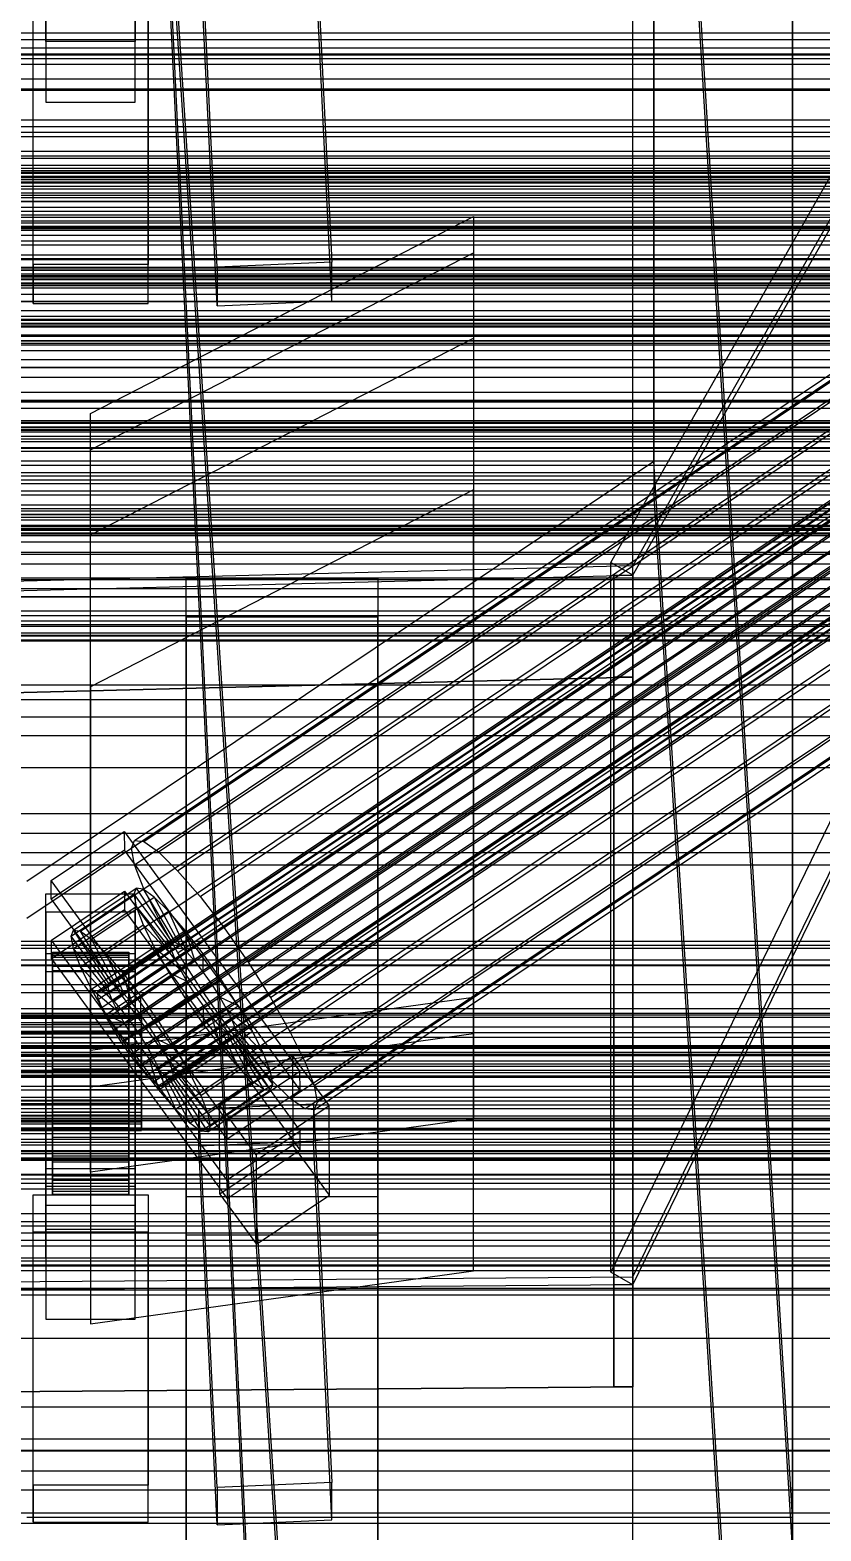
# Model space of a CAD drawing. Header units: millimetres. Extents: x -1970 to 59977, y -50268 to 6837.
# Drawn here: x 130.5 to 254.5, y -35209.4 to -34974.1 of the extents above; entities that cross this region are included whole.
import ezdxf

# ---------------------------------------------------------------- set-up
doc = ezdxf.new("R2010")
doc.units = ezdxf.units.MM
for name, color, linetype, lineweight in [('COTAS_O', 1, 'Continuous', 0), ('COTAS_P', 1, 'Continuous', 0), ('frontal_briquetadora', 7, 'Continuous', 0), ('frontal_C01', 7, 'Continuous', 0), ('frontal_C02', 7, 'Continuous', 0), ('frontal_C03', 7, 'Continuous', 0), ('frontal_C05', 7, 'Continuous', 0), ('frontal_dos-mix', 7, 'Continuous', 0), ('frontal_mezcladora', 7, 'Continuous', 0), ('frontal_mix-C02', 7, 'Continuous', 0), ('frontal_secador', 7, 'Continuous', 0), ('frontal_tolva-C01', 7, 'Continuous', 0)]:
    doc.layers.add(name, color=color, linetype=linetype, lineweight=lineweight)
doc.dimstyles.new('R19_100', dxfattribs={"dimtxt": 250, "dimasz": 150, "dimexe": 150, "dimexo": 80, "dimgap": 100, "dimtad": 1, "dimtih": 1, "dimtoh": 1, "dimdsep": 46, "dimcen": 0.09, "dimadec": 0, "dimazin": 0, "dimtfac": 1, "dimtdec": 4, "dimtofl": 0, "dimtmove": 0, "dimatfit": 3, "dimfxl": 1, "dimtolj": 1, "dimtzin": 0, "dimarcsym": 0})

# ---------------------------------------------------------------- blocks, each defined once
blk = doc.blocks.new('*D37')
at = {"layer": 'COTAS_P', "color": 0, "lineweight": -2, "transparency": 16777216}
for p, q in [((-1750, -35420), (-1750, -34450)), ((2600, -35420), (2600, -34450)), ((-1600, -34600), (2450, -34600))]:
    blk.add_line(p, q, dxfattribs=at)
at = {"layer": 'COTAS_P', "color": 0, "transparency": 16777216}
for points in [[(-1600, -34575), (-1600, -34625), (-1750, -34600)], [(2450, -34575), (2450, -34625), (2600, -34600)]]:
    blk.add_solid(points, dxfattribs=at)
at = {"layer": 'Defpoints', "color": 0, "transparency": 16777216}
for p in [(2600, -34600), (-1750, -35500), (2600, -35500)]:
    blk.add_point(p, dxfattribs=at)
blk = doc.blocks.new('*D45')
at = {"layer": 'COTAS_O', "color": 0, "lineweight": -2, "transparency": 16777216}
for p, q in [((-1480, -35920), (-1480, -35150)), ((490, -35920), (490, -35150)), ((-1330, -35300), (340, -35300))]:
    blk.add_line(p, q, dxfattribs=at)
at = {"layer": 'COTAS_O', "color": 0, "transparency": 16777216}
for points in [[(-1330, -35275), (-1330, -35325), (-1480, -35300)], [(340, -35275), (340, -35325), (490, -35300)]]:
    blk.add_solid(points, dxfattribs=at)
at = {"layer": 'Defpoints', "color": 0, "transparency": 16777216}
for p in [(490, -35300), (-1480, -36000), (490, -36000)]:
    blk.add_point(p, dxfattribs=at)
blk = doc.blocks.new('*D47')
at = {"layer": 'COTAS_O', "color": 0, "lineweight": -2, "transparency": 16777216}
for p, q in [((-1400, -35920), (-1400, -35150)), ((1400, -35920), (1400, -35150)), ((-1250, -35300), (1250, -35300))]:
    blk.add_line(p, q, dxfattribs=at)
at = {"layer": 'COTAS_O', "color": 0, "transparency": 16777216}
for points in [[(-1250, -35275), (-1250, -35325), (-1400, -35300)], [(1250, -35275), (1250, -35325), (1400, -35300)]]:
    blk.add_solid(points, dxfattribs=at)
at = {"layer": 'Defpoints', "color": 0, "transparency": 16777216}
for p in [(1400, -35300), (-1400, -36000), (1400, -36000)]:
    blk.add_point(p, dxfattribs=at)

msp = doc.modelspace()

# ---------------------------------------------------------------- linework, layer by layer
at = {"layer": 'frontal_briquetadora'}
for p, q in [((-1330, -35000), (490, -35000)), ((-1330, -35010), (490, -35010)), ((-1330, -35190), (490, -35190)), ((-1330, -35200), (490, -35200))]:
    msp.add_line(p, q, dxfattribs=at)
at = {"layer": 'frontal_C01'}
for p, q in [((250, -35586.788), (250, -32681.31)), ((250, -32686.07), (250, -35591.549)), ((250, -35207.289), (228.298, -34851.15)), ((228.298, -34856.869), (250, -35213.008)), ((133, -34931.146), (133, -34976.868)), ((147, -34976.868), (147, -34931.146)), ((159.83, -35011.266), (156.962, -34952.124)), ((174.943, -34951.333), (177.811, -35010.475)), ((177.811, -35016.563), (174.943, -34957.422)), ((159.83, -35017.355), (156.962, -34958.213)), ((133, -34975.876), (133, -34961.266)), ((147, -34961.266), (147, -34975.876)), ((131, -35010.869), (131, -34965.528)), ((149, -34965.528), (149, -35010.869)), ((131, -35016.956), (131, -34971.615)), ((133, -34970.792), (133, -34985.402)), ((147, -34985.402), (147, -34970.792)), ((149, -35016.956), (149, -34971.615)), ((133, -34973.825), (133, -34976.868)), ((147, -34976.868), (147, -34973.825)), ((147, -34975.876), (133, -34975.876)), ((133, -34975.876), (133, -34985.402)), ((147, -34985.402), (147, -34975.876)), ((133, -34976.868), (147, -34976.868)), ((133, -34985.402), (147, -34985.402)), ((140, -35034.211), (200, -35003.333)), ((200, -35003.333), (200, -35125.784)), ((200, -35003.333), (200, -35009.048)), ((-425, -35005.229), (425, -35005.229)), ((140, -35039.926), (200, -35009.048)), ((200, -35009.048), (200, -35131.499)), ((200, -35009.048), (200, -35022.384)), ((149, -35010.869), (131, -35010.869)), ((131, -35010.869), (131, -35016.956)), ((149, -35016.956), (149, -35010.869)), ((177.811, -35010.475), (159.83, -35011.266)), ((159.83, -35011.266), (159.83, -35017.355)), ((177.811, -35016.563), (177.811, -35010.475)), ((425, -35016.66), (-425, -35016.66)), ((159.83, -35017.355), (177.811, -35016.563)), ((131, -35016.956), (149, -35016.956)), ((425, -35020.691), (-425, -35020.691)), ((140, -35053.262), (200, -35022.384)), ((200, -35022.384), (200, -35144.835)), ((200, -35022.384), (200, -35046.198)), ((-425, -35032.122), (425, -35032.122)), ((140, -35134.119), (140, -35034.211)), ((140, -35039.926), (140, -35034.211)), ((140, -35139.834), (140, -35039.926)), ((140, -35053.262), (140, -35039.926)), ((200, -35046.198), (140, -35077.075)), ((200, -35168.648), (200, -35046.198)), ((140, -35153.17), (140, -35053.262)), ((140, -35077.075), (140, -35053.262)), ((155, -35066.148), (155, -35060.061)), ((155, -35060.061), (185, -35060.061)), ((155, -35483.3), (155, -35060.061)), ((185, -35060.061), (185, -35066.148)), ((185, -35060.061), (185, -35483.3)), ((185, -35066.148), (155, -35066.148)), ((155, -35066.148), (155, -35489.388)), ((185, -35489.388), (185, -35066.148)), ((140, -35077.075), (140, -35176.983)), ((200, -35125.784), (140, -35134.119)), ((200, -35131.499), (200, -35125.784)), ((200, -35131.499), (140, -35139.834)), ((200, -35144.835), (200, -35131.499)), ((140, -35134.119), (140, -35139.834)), ((140, -35139.834), (140, -35153.17)), ((200, -35144.835), (140, -35153.17)), ((200, -35168.648), (200, -35144.835)), ((140, -35153.17), (140, -35176.983)), ((155, -35163.083), (155, -35156.995)), ((155, -35156.995), (185, -35156.995)), ((155, -35570.047), (155, -35156.995)), ((185, -35156.995), (185, -35163.083)), ((185, -35156.995), (185, -35570.047)), ((185, -35163.083), (155, -35163.083)), ((155, -35163.083), (155, -35576.135)), ((185, -35576.135), (185, -35163.083)), ((140, -35176.983), (200, -35168.648)), ((-300, -35206.577), (300, -35206.577)), ((130, -35207.289), (250, -35207.289)), ((250, -35213.008), (250, -35207.289))]:
    msp.add_line(p, q, dxfattribs=at)
at = {"layer": 'frontal_C02'}
for p, q in [((250, -35767.535), (250, -32976.99)), ((250, -32981.769), (250, -35772.314)), ((228.298, -35041.759), (228.298, -34756.938)), ((228.298, -34762.679), (228.298, -35047.5)), ((450, -34977.896), (-450, -34977.896)), ((146.383, -35102.397), (330.692, -34978.913)), ((146.872, -35101.153), (331.181, -34977.669)), ((148.32, -35101.35), (332.629, -34977.866)), ((150.629, -35102.974), (334.938, -34979.49)), ((141.045, -35125.12), (354.844, -34981.879)), ((141.218, -35124.679), (355.017, -34981.438)), ((141.224, -35126.041), (355.022, -34982.799)), ((141.731, -35124.749), (355.53, -34981.508)), ((142.549, -35125.324), (356.348, -34982.083)), ((143.617, -35126.366), (357.415, -34983.125)), ((146.887, -35104.996), (331.197, -34981.512)), ((153.641, -35105.914), (337.95, -34982.43)), ((141.742, -35127.379), (355.541, -34984.138)), ((142.565, -35129.044), (356.363, -34985.803)), ((144.861, -35127.804), (358.659, -34984.562)), ((148.35, -35108.774), (332.659, -34985.29)), ((143.635, -35130.922), (357.434, -34987.681)), ((359.995, -34986.297), (146.196, -35129.538)), ((147.533, -35131.452), (361.332, -34988.211)), ((157.152, -35109.971), (341.461, -34986.487)), ((144.881, -35132.885), (358.68, -34989.644)), ((148.779, -35133.415), (362.578, -34990.174)), ((150.672, -35113.473), (334.981, -34989.989)), ((146.218, -35134.799), (360.017, -34991.558)), ((149.85, -35135.293), (363.648, -34992.051)), ((345.231, -34991.382), (160.922, -35114.866)), ((147.554, -35136.534), (361.352, -34993.292)), ((148.798, -35137.971), (362.596, -34994.73)), ((150.672, -35136.958), (364.471, -34993.716)), ((151.191, -35138.296), (364.989, -34995.055)), ((153.694, -35118.772), (338.003, -34995.288)), ((149.865, -35139.013), (363.664, -34995.771)), ((150.683, -35139.588), (364.482, -34996.347)), ((151.196, -35139.658), (364.995, -34996.416)), ((151.369, -35139.217), (365.168, -34995.976)), ((164.693, -35120.268), (349.002, -34996.784)), ((450, -34999.677), (-450, -34999.677)), ((157.211, -35124.312), (341.52, -35000.828)), ((168.21, -35125.807), (352.519, -35002.323)), ((160.982, -35129.713), (345.291, -35006.229)), ((171.232, -35131.107), (355.541, -35007.623)), ((-450, -35011.368), (450, -35011.368)), ((164.752, -35134.609), (349.061, -35011.125)), ((173.554, -35135.806), (357.863, -35012.322)), ((168.263, -35138.665), (352.572, -35015.181)), ((175.016, -35139.584), (359.326, -35016.1)), ((-311.15, -35018.945), (311.15, -35018.945)), ((171.275, -35141.606), (355.584, -35018.122)), ((175.521, -35142.183), (359.83, -35018.699)), ((-311.15, -35019.581), (311.15, -35019.581)), ((-311.15, -35020.039), (311.15, -35020.039)), ((173.584, -35143.229), (357.893, -35019.745)), ((175.032, -35143.426), (359.341, -35019.942)), ((-311.15, -35021.904), (311.15, -35021.904)), ((-311.15, -35022.788), (311.15, -35022.788)), ((-311.15, -35025.755), (311.15, -35025.755)), ((-311.15, -35027.005), (311.15, -35027.005)), ((-311.15, -35030.872), (311.15, -35030.872)), ((-311.15, -35032.403), (311.15, -35032.403)), ((-440, -35035.335), (440, -35035.335)), ((-440, -35035.561), (440, -35035.561)), ((-440, -35035.723), (440, -35035.723)), ((-440, -35036.384), (440, -35036.384)), ((-440, -35036.697), (440, -35036.697)), ((-440, -35037.748), (440, -35037.748)), ((311.15, -35036.906), (-311.15, -35036.906)), ((-440, -35038.191), (440, -35038.191)), ((-440, -35039.561), (440, -35039.561)), ((-440, -35040.104), (440, -35040.104)), ((-311.15, -35038.613), (311.15, -35038.613)), ((440, -35041.699), (-440, -35041.699)), ((-440, -35042.304), (440, -35042.304)), ((228.298, -35041.759), (130, -35107.617)), ((250, -35386.528), (228.298, -35041.759)), ((228.298, -35041.759), (228.298, -35047.5)), ((-440, -35044.017), (440, -35044.017)), ((-440, -35044.643), (440, -35044.643)), ((-311.15, -35043.446), (311.15, -35043.446)), ((-440, -35046.355), (440, -35046.355)), ((-440, -35046.96), (440, -35046.96)), ((-311.15, -35045.213), (311.15, -35045.213)), ((-440, -35048.556), (440, -35048.556)), ((-440, -35049.098), (440, -35049.098)), ((130, -35113.358), (228.298, -35047.5)), ((228.298, -35047.5), (250, -35392.269)), ((-440, -35050.468), (440, -35050.468)), ((-440, -35050.911), (440, -35050.911)), ((-440, -35051.963), (440, -35051.963)), ((-311.15, -35050.046), (311.15, -35050.046)), ((-311.15, -35051.753), (311.15, -35051.753)), ((-440, -35052.276), (440, -35052.276)), ((-440, -35052.937), (440, -35052.937)), ((-440, -35053.099), (440, -35053.099)), ((-440, -35053.324), (440, -35053.324)), ((-311.15, -35056.257), (311.15, -35056.257)), ((-311.15, -35057.787), (311.15, -35057.787)), ((-311.15, -35061.654), (311.15, -35061.654)), ((-311.15, -35062.904), (311.15, -35062.904)), ((-311.15, -35065.872), (311.15, -35065.872)), ((-311.15, -35066.755), (311.15, -35066.755)), ((-311.15, -35068.621), (311.15, -35068.621)), ((-311.15, -35069.078), (311.15, -35069.078)), ((-311.15, -35069.714), (311.15, -35069.714)), ((133.809, -35107.469), (145.277, -35099.785)), ((145.277, -35099.785), (145.289, -35102.708)), ((145.277, -35099.785), (172.809, -35137.378)), ((146.383, -35102.397), (146.872, -35101.153)), ((146.872, -35101.153), (148.32, -35101.35)), ((148.32, -35101.35), (150.629, -35102.974)), ((145.289, -35102.708), (133.821, -35110.392)), ((172.821, -35140.301), (145.289, -35102.708)), ((146.887, -35104.996), (146.383, -35102.397)), ((150.629, -35102.974), (153.641, -35105.914)), ((148.35, -35108.774), (146.887, -35104.996)), ((153.641, -35105.914), (157.152, -35109.971)), ((133.821, -35110.392), (133.809, -35107.469)), ((161.341, -35145.062), (133.809, -35107.469)), ((133, -35112.438), (133, -35109.516)), ((133, -35109.516), (147, -35109.516)), ((133, -35155.42), (133, -35109.516)), ((133.821, -35110.392), (161.353, -35147.985)), ((133.847, -35116.821), (145.315, -35109.138)), ((136.948, -35116.19), (146.777, -35109.605)), ((137.313, -35115.26), (147.143, -35108.674)), ((138.396, -35115.408), (148.226, -35108.822)), ((140.123, -35116.622), (149.953, -35110.036)), ((145.315, -35109.138), (145.327, -35112.061)), ((145.315, -35109.138), (172.847, -35146.731)), ((147.143, -35108.674), (146.777, -35109.605)), ((146.777, -35109.605), (152.513, -35117.436)), ((146.777, -35109.605), (147.155, -35111.549)), ((147, -35109.516), (147, -35112.438)), ((147, -35109.516), (147, -35155.42)), ((148.226, -35108.822), (147.143, -35108.674)), ((147.143, -35108.674), (152.686, -35116.996)), ((149.953, -35110.036), (148.226, -35108.822)), ((148.226, -35108.822), (153.199, -35117.066)), ((150.672, -35113.473), (148.35, -35108.774)), ((152.207, -35112.236), (149.953, -35110.036)), ((149.953, -35110.036), (154.017, -35117.641)), ((157.152, -35109.971), (160.922, -35114.866)), ((147, -35112.438), (133, -35112.438)), ((133, -35112.438), (133, -35158.342)), ((145.327, -35112.061), (133.859, -35119.744)), ((137.325, -35118.135), (147.155, -35111.549)), ((142.377, -35118.822), (152.207, -35112.236)), ((172.859, -35149.654), (145.327, -35112.061)), ((147, -35158.342), (147, -35112.438)), ((147.155, -35111.549), (152.692, -35118.357)), ((147.155, -35111.549), (148.249, -35114.375)), ((154.833, -35115.27), (152.207, -35112.236)), ((152.207, -35112.236), (155.085, -35118.683)), ((136.948, -35116.19), (137.313, -35115.26)), ((142.856, -35123.582), (137.313, -35115.26)), ((137.313, -35115.26), (138.396, -35115.408)), ((143.369, -35123.651), (138.396, -35115.408)), ((138.396, -35115.408), (140.123, -35116.622)), ((138.419, -35120.961), (148.249, -35114.375)), ((145.003, -35121.856), (154.833, -35115.27)), ((148.249, -35114.375), (153.21, -35119.696)), ((148.249, -35114.375), (149.985, -35117.89)), ((153.694, -35118.772), (150.672, -35113.473)), ((157.653, -35118.932), (154.833, -35115.27)), ((154.833, -35115.27), (156.329, -35120.12)), ((160.922, -35114.866), (164.693, -35120.268)), ((133.859, -35119.744), (133.847, -35116.821)), ((161.379, -35154.414), (133.847, -35116.821)), ((142.683, -35124.022), (136.948, -35116.19)), ((137.325, -35118.135), (136.948, -35116.19)), ((144.188, -35124.227), (140.123, -35116.622)), ((140.123, -35116.622), (142.377, -35118.822)), ((140.156, -35124.475), (149.985, -35117.89)), ((152.513, -35117.436), (142.683, -35124.022)), ((152.686, -35116.996), (142.856, -35123.582)), ((153.199, -35117.066), (143.369, -35123.651)), ((154.017, -35117.641), (144.188, -35124.227)), ((149.985, -35117.89), (154.033, -35121.361)), ((149.985, -35117.89), (152.246, -35121.854)), ((152.513, -35117.436), (152.686, -35116.996)), ((152.692, -35118.357), (152.513, -35117.436)), ((152.686, -35116.996), (153.199, -35117.066)), ((153.199, -35117.066), (154.017, -35117.641)), ((154.017, -35117.641), (155.085, -35118.683)), ((133, -35121.791), (133, -35118.868)), ((133, -35118.868), (147, -35118.868)), ((133, -35164.772), (133, -35118.868)), ((133.859, -35119.744), (161.391, -35157.337)), ((134, -35128.654), (134, -35118.66)), ((134, -35118.66), (134, -35119.136)), ((134, -35118.66), (146, -35118.66)), ((134, -35119.478), (134, -35118.66)), ((134, -35128.88), (134, -35119.136)), ((134, -35119.136), (134, -35120.874)), ((134, -35119.136), (146, -35119.136)), ((134, -35129.042), (134, -35119.478)), ((134, -35119.478), (146, -35119.478)), ((134, -35121.535), (134, -35119.478)), ((142.862, -35124.943), (137.325, -35118.135)), ((138.419, -35120.961), (137.325, -35118.135)), ((145.255, -35125.269), (142.377, -35118.822)), ((142.377, -35118.822), (145.003, -35121.856)), ((152.692, -35118.357), (142.862, -35124.943)), ((153.21, -35119.696), (143.38, -35126.282)), ((155.085, -35118.683), (145.255, -35125.269)), ((146, -35119.136), (146, -35118.66)), ((146, -35118.66), (146, -35128.654)), ((146, -35118.66), (146, -35119.478)), ((146, -35120.874), (146, -35119.136)), ((146, -35119.136), (146, -35128.88)), ((146, -35119.478), (146, -35129.042)), ((146, -35119.478), (146, -35121.535)), ((156.329, -35120.12), (146.499, -35126.706)), ((147, -35118.868), (147, -35121.791)), ((147, -35118.868), (147, -35164.772)), ((157.653, -35118.932), (147.823, -35125.518)), ((153.21, -35119.696), (152.692, -35118.357)), ((154.033, -35121.361), (153.21, -35119.696)), ((157.211, -35124.312), (153.694, -35118.772)), ((155.085, -35118.683), (156.329, -35120.12)), ((156.329, -35120.12), (157.665, -35121.855)), ((157.665, -35121.855), (157.653, -35118.932)), ((160.474, -35122.973), (157.653, -35118.932)), ((164.693, -35120.268), (168.21, -35125.807)), ((147, -35121.791), (133, -35121.791)), ((133, -35121.791), (133, -35167.695)), ((134, -35129.703), (134, -35120.874)), ((134, -35120.874), (134, -35123.755)), ((134, -35120.874), (146, -35120.874)), ((134, -35130.016), (134, -35121.535)), ((134, -35121.535), (146, -35121.535)), ((134, -35124.689), (134, -35121.535)), ((143.38, -35126.282), (138.419, -35120.961)), ((140.156, -35124.475), (138.419, -35120.961)), ((142.416, -35128.44), (152.246, -35121.854)), ((154.033, -35121.361), (144.203, -35127.947)), ((146.499, -35126.706), (145.003, -35121.856)), ((145.003, -35121.856), (147.823, -35125.518)), ((146, -35123.755), (146, -35120.874)), ((146, -35120.874), (146, -35129.703)), ((146, -35121.535), (146, -35130.016)), ((146, -35121.535), (146, -35124.689)), ((147, -35167.695), (147, -35121.791)), ((147.835, -35128.441), (157.665, -35121.855)), ((152.246, -35121.854), (155.103, -35123.239)), ((152.246, -35121.854), (154.877, -35125.998)), ((155.103, -35123.239), (154.033, -35121.361)), ((157.665, -35121.855), (159.001, -35123.769)), ((134, -35131.067), (134, -35123.755)), ((134, -35123.755), (134, -35127.582)), ((134, -35123.755), (146, -35123.755)), ((134, -35131.51), (134, -35124.689)), ((134, -35124.689), (146, -35124.689)), ((134, -35128.727), (134, -35124.689)), ((144.203, -35127.947), (140.156, -35124.475)), ((142.416, -35128.44), (140.156, -35124.475)), ((141.045, -35125.12), (141.218, -35124.679)), ((141.218, -35124.679), (141.731, -35124.749)), ((141.731, -35124.749), (142.549, -35125.324)), ((142.856, -35123.582), (142.683, -35124.022)), ((142.683, -35124.022), (142.862, -35124.943)), ((143.369, -35123.651), (142.856, -35123.582)), ((142.862, -35124.943), (143.38, -35126.282)), ((144.188, -35124.227), (143.369, -35123.651)), ((145.255, -35125.269), (144.188, -35124.227)), ((155.103, -35123.239), (145.274, -35129.825)), ((146, -35127.582), (146, -35123.755)), ((146, -35123.755), (146, -35131.067)), ((146, -35124.689), (146, -35131.51)), ((146, -35124.689), (146, -35128.727)), ((159.001, -35123.769), (149.171, -35130.355)), ((150.644, -35129.559), (160.474, -35122.973)), ((156.35, -35125.202), (155.103, -35123.239)), ((160.982, -35129.713), (157.211, -35124.312)), ((160.474, -35122.973), (159.001, -35123.769)), ((159.001, -35123.769), (160.247, -35125.732)), ((163.105, -35127.116), (160.474, -35122.973)), ((141.224, -35126.041), (141.045, -35125.12)), ((141.742, -35127.379), (141.224, -35126.041)), ((142.549, -35125.324), (143.617, -35126.366)), ((143.38, -35126.282), (144.203, -35127.947)), ((143.617, -35126.366), (144.861, -35127.804)), ((145.047, -35132.583), (154.877, -35125.998)), ((146.499, -35126.706), (145.255, -35125.269)), ((147.835, -35128.441), (146.499, -35126.706)), ((156.35, -35125.202), (146.52, -35131.787)), ((147.823, -35125.518), (147.835, -35128.441)), ((147.823, -35125.518), (150.644, -35129.559)), ((157.686, -35127.116), (147.856, -35133.701)), ((160.247, -35125.732), (150.417, -35132.317)), ((153.275, -35133.702), (163.105, -35127.116)), ((154.877, -35125.998), (156.35, -35125.202)), ((154.877, -35125.998), (157.698, -35130.038)), ((157.686, -35127.116), (156.35, -35125.202)), ((157.698, -35130.038), (157.686, -35127.116)), ((159.022, -35128.85), (157.686, -35127.116)), ((163.105, -35127.116), (160.247, -35125.732)), ((160.247, -35125.732), (161.318, -35127.609)), ((165.365, -35131.081), (163.105, -35127.116)), ((168.21, -35125.807), (171.232, -35131.107)), ((-148, -35128.654), (148, -35128.654)), ((-148, -35128.88), (148, -35128.88)), ((-148, -35129.042), (148, -35129.042)), ((134, -35132.88), (134, -35127.582)), ((134, -35127.582), (134, -35132.096)), ((134, -35127.582), (146, -35127.582)), ((134, -35128.88), (134, -35128.654)), ((146, -35128.654), (134, -35128.654)), ((134, -35128.654), (134, -35129.042)), ((134, -35133.423), (134, -35128.727)), ((134, -35128.727), (146, -35128.727)), ((134, -35133.373), (134, -35128.727)), ((134, -35129.703), (134, -35128.88)), ((146, -35128.88), (134, -35128.88)), ((146, -35129.042), (134, -35129.042)), ((134, -35129.042), (134, -35130.016)), ((142.565, -35129.044), (141.742, -35127.379)), ((145.274, -35129.825), (142.416, -35128.44)), ((145.047, -35132.583), (142.416, -35128.44)), ((143.635, -35130.922), (142.565, -35129.044)), ((144.203, -35127.947), (145.274, -35129.825)), ((144.861, -35127.804), (146.196, -35129.538)), ((146, -35132.096), (146, -35127.582)), ((146, -35127.582), (146, -35132.88)), ((146, -35128.654), (146, -35128.88)), ((146, -35129.042), (146, -35128.654)), ((146, -35128.727), (146, -35133.423)), ((146, -35128.727), (146, -35133.373)), ((146, -35128.88), (146, -35129.703)), ((146, -35130.016), (146, -35129.042)), ((146.196, -35129.538), (147.533, -35131.452)), ((149.171, -35130.355), (147.835, -35128.441)), ((148, -35128.88), (148, -35128.654)), ((148, -35128.654), (148, -35129.042)), ((148, -35129.703), (148, -35128.88)), ((148, -35129.042), (148, -35130.016)), ((149.171, -35130.355), (150.644, -35129.559)), ((159.022, -35128.85), (149.192, -35135.436)), ((150.644, -35129.559), (153.275, -35133.702)), ((161.318, -35127.609), (151.488, -35134.195)), ((162.14, -35129.274), (152.311, -35135.86)), ((160.518, -35133.7), (159.022, -35128.85)), ((160.266, -35130.287), (159.022, -35128.85)), ((165.365, -35131.081), (161.318, -35127.609)), ((161.318, -35127.609), (162.14, -35129.274)), ((167.102, -35134.596), (162.14, -35129.274)), ((162.14, -35129.274), (162.659, -35130.613)), ((-148, -35129.703), (148, -35129.703)), ((-148, -35130.016), (148, -35130.016)), ((-148, -35131.067), (148, -35131.067)), ((-148, -35131.51), (148, -35131.51)), ((134, -35131.067), (134, -35129.703)), ((146, -35129.703), (134, -35129.703)), ((146, -35130.016), (134, -35130.016)), ((134, -35130.016), (134, -35131.51)), ((134, -35132.88), (134, -35131.067)), ((146, -35131.067), (134, -35131.067)), ((146, -35131.51), (134, -35131.51)), ((134, -35131.51), (134, -35133.423)), ((144.881, -35132.885), (143.635, -35130.922)), ((146.52, -35131.787), (145.047, -35132.583)), ((145.274, -35129.825), (146.52, -35131.787)), ((146, -35129.703), (146, -35131.067)), ((146, -35131.51), (146, -35130.016)), ((146, -35131.067), (146, -35132.88)), ((146, -35133.423), (146, -35131.51)), ((146.52, -35131.787), (147.856, -35133.701)), ((147.533, -35131.452), (148.779, -35133.415)), ((147.868, -35136.624), (157.698, -35130.038)), ((148, -35131.067), (148, -35129.703)), ((148, -35130.016), (148, -35131.51)), ((148, -35132.88), (148, -35131.067)), ((148, -35131.51), (148, -35133.423)), ((150.417, -35132.317), (149.171, -35130.355)), ((160.266, -35130.287), (150.436, -35136.873)), ((161.333, -35131.329), (151.503, -35137.915)), ((162.151, -35131.905), (152.321, -35138.49)), ((162.659, -35130.613), (152.829, -35137.199)), ((162.664, -35131.974), (152.835, -35138.56)), ((162.837, -35131.534), (153.008, -35138.12)), ((155.535, -35137.667), (165.365, -35131.081)), ((157.698, -35130.038), (160.518, -35133.7)), ((163.144, -35136.734), (160.266, -35130.287)), ((161.333, -35131.329), (160.266, -35130.287)), ((164.752, -35134.609), (160.982, -35129.713)), ((165.397, -35138.934), (161.333, -35131.329)), ((162.151, -35131.905), (161.333, -35131.329)), ((167.125, -35140.149), (162.151, -35131.905)), ((162.664, -35131.974), (162.151, -35131.905)), ((168.196, -35137.421), (162.659, -35130.613)), ((162.659, -35130.613), (162.837, -35131.534)), ((162.837, -35131.534), (162.664, -35131.974)), ((168.208, -35140.296), (162.664, -35131.974)), ((168.573, -35139.366), (162.837, -35131.534)), ((167.102, -35134.596), (165.365, -35131.081)), ((171.232, -35131.107), (173.554, -35135.806)), ((-148, -35132.88), (148, -35132.88)), ((-148, -35133.423), (148, -35133.423)), ((134, -35132.096), (134, -35135.019)), ((146, -35132.096), (134, -35132.096)), ((134, -35132.096), (134, -35136.988)), ((134, -35135.019), (134, -35132.88)), ((146, -35132.88), (134, -35132.88)), ((134, -35135.623), (134, -35133.373)), ((134, -35133.373), (146, -35133.373)), ((134, -35138.31), (134, -35133.373)), ((146, -35133.423), (134, -35133.423)), ((134, -35133.423), (134, -35135.623)), ((146.218, -35134.799), (144.881, -35132.885)), ((147.868, -35136.624), (145.047, -35132.583)), ((146, -35135.019), (146, -35132.096)), ((146, -35136.988), (146, -35132.096)), ((146, -35132.88), (146, -35135.019)), ((146, -35133.373), (146, -35135.623)), ((146, -35133.373), (146, -35138.31)), ((146, -35135.623), (146, -35133.423)), ((147.856, -35133.701), (147.868, -35136.624)), ((147.856, -35133.701), (149.192, -35135.436)), ((148, -35135.019), (148, -35132.88)), ((148, -35133.423), (148, -35135.623)), ((148.779, -35133.415), (149.85, -35135.293)), ((151.488, -35134.195), (150.417, -35132.317)), ((150.417, -35132.317), (153.275, -35133.702)), ((150.688, -35140.286), (160.518, -35133.7)), ((152.311, -35135.86), (151.488, -35134.195)), ((151.488, -35134.195), (155.535, -35137.667)), ((153.275, -35133.702), (155.535, -35137.667)), ((160.518, -35133.7), (163.144, -35136.734)), ((148, -35135.019), (-148, -35135.019)), ((-148, -35135.623), (148, -35135.623)), ((134, -35135.019), (146, -35135.019)), ((134, -35137.336), (134, -35135.019)), ((146, -35135.623), (134, -35135.623)), ((134, -35135.623), (134, -35137.962)), ((146, -35135.019), (146, -35137.336)), ((146, -35137.962), (146, -35135.623)), ((147.554, -35136.534), (146.218, -35134.799)), ((148.798, -35137.971), (147.554, -35136.534)), ((150.688, -35140.286), (147.868, -35136.624)), ((148, -35137.336), (148, -35135.019)), ((148, -35135.623), (148, -35137.962)), ((149.192, -35135.436), (150.688, -35140.286)), ((149.192, -35135.436), (150.436, -35136.873)), ((149.85, -35135.293), (150.672, -35136.958)), ((152.829, -35137.199), (152.311, -35135.86)), ((152.311, -35135.86), (157.272, -35141.181)), ((153.314, -35143.32), (163.144, -35136.734)), ((157.272, -35141.181), (167.102, -35134.596)), ((160.19, -35142.619), (171.658, -35134.935)), ((163.144, -35136.734), (165.397, -35138.934)), ((168.263, -35138.665), (164.752, -35134.609)), ((168.196, -35137.421), (167.102, -35134.596)), ((171.658, -35134.935), (171.715, -35148.964)), ((171.658, -35134.935), (177.394, -35142.767)), ((173.554, -35135.806), (175.016, -35139.584)), ((-148, -35137.336), (148, -35137.336)), ((-148, -35137.962), (148, -35137.962)), ((134, -35137.336), (134, -35136.988)), ((134, -35136.988), (134, -35141.925)), ((134, -35136.988), (146, -35136.988)), ((134, -35139.674), (134, -35137.336)), ((146, -35137.336), (134, -35137.336)), ((134, -35137.962), (134, -35138.31)), ((146, -35137.962), (134, -35137.962)), ((134, -35137.962), (134, -35140.279)), ((134, -35138.31), (146, -35138.31)), ((134, -35143.202), (134, -35138.31)), ((146, -35141.925), (146, -35136.988)), ((146, -35136.988), (146, -35137.336)), ((146, -35137.336), (146, -35139.674)), ((146, -35138.31), (146, -35137.962)), ((146, -35140.279), (146, -35137.962)), ((146, -35138.31), (146, -35143.202)), ((148, -35139.674), (148, -35137.336)), ((148, -35137.962), (148, -35140.279)), ((149.865, -35139.013), (148.798, -35137.971)), ((150.683, -35139.588), (149.865, -35139.013)), ((150.436, -35136.873), (153.314, -35143.32)), ((150.436, -35136.873), (151.503, -35137.915)), ((150.672, -35136.958), (151.191, -35138.296)), ((151.191, -35138.296), (151.369, -35139.217)), ((151.503, -35137.915), (155.567, -35145.52)), ((151.503, -35137.915), (152.321, -35138.49)), ((152.321, -35138.49), (157.295, -35146.734)), ((152.321, -35138.49), (152.835, -35138.56)), ((153.008, -35138.12), (152.829, -35137.199)), ((152.829, -35137.199), (158.366, -35144.007)), ((152.835, -35138.56), (153.008, -35138.12)), ((152.835, -35138.56), (158.378, -35146.882)), ((153.008, -35138.12), (158.743, -35145.952)), ((155.535, -35137.667), (157.272, -35141.181)), ((155.567, -35145.52), (165.397, -35138.934)), ((158.366, -35144.007), (168.196, -35137.421)), ((172.809, -35137.378), (161.341, -35145.062)), ((165.397, -35138.934), (167.125, -35140.149)), ((168.573, -35139.366), (168.196, -35137.421)), ((171.275, -35141.606), (168.263, -35138.665)), ((172.821, -35140.301), (172.809, -35137.378)), ((-148, -35139.674), (148, -35139.674)), ((-148, -35140.279), (148, -35140.279)), ((134, -35141.875), (134, -35139.674)), ((134, -35139.674), (134, -35141.925)), ((146, -35139.674), (134, -35139.674)), ((134, -35140.279), (134, -35143.202)), ((146, -35140.279), (134, -35140.279)), ((134, -35140.279), (134, -35142.417)), ((146, -35141.925), (146, -35139.674)), ((146, -35139.674), (146, -35141.875)), ((146, -35143.202), (146, -35140.279)), ((146, -35142.417), (146, -35140.279)), ((148, -35141.875), (148, -35139.674)), ((148, -35140.279), (148, -35142.417)), ((151.196, -35139.658), (150.683, -35139.588)), ((153.314, -35143.32), (150.688, -35140.286)), ((151.369, -35139.217), (151.196, -35139.658)), ((157.272, -35141.181), (158.366, -35144.007)), ((157.295, -35146.734), (167.125, -35140.149)), ((158.378, -35146.882), (168.208, -35140.296)), ((158.743, -35145.952), (168.573, -35139.366)), ((161.353, -35147.985), (172.821, -35140.301)), ((167.125, -35140.149), (168.208, -35140.296)), ((168.208, -35140.296), (168.573, -35139.366)), ((175.016, -35139.584), (175.521, -35142.183)), ((-148, -35141.875), (148, -35141.875)), ((-148, -35142.417), (148, -35142.417)), ((-148, -35143.788), (148, -35143.788)), ((134, -35143.788), (134, -35141.875)), ((134, -35141.875), (134, -35146.571)), ((146, -35141.875), (134, -35141.875)), ((134, -35141.925), (134, -35146.571)), ((134, -35141.925), (146, -35141.925)), ((134, -35142.417), (134, -35147.716)), ((146, -35142.417), (134, -35142.417)), ((134, -35142.417), (134, -35144.23)), ((134, -35143.202), (146, -35143.202)), ((134, -35147.716), (134, -35143.202)), ((134, -35145.282), (134, -35143.788)), ((134, -35143.788), (134, -35150.608)), ((146, -35143.788), (134, -35143.788)), ((146, -35146.571), (146, -35141.875)), ((146, -35141.875), (146, -35143.788)), ((146, -35146.571), (146, -35141.925)), ((146, -35147.716), (146, -35142.417)), ((146, -35144.23), (146, -35142.417)), ((146, -35143.202), (146, -35147.716)), ((146, -35150.608), (146, -35143.788)), ((146, -35143.788), (146, -35145.282)), ((148, -35143.788), (148, -35141.875)), ((148, -35142.417), (148, -35144.23)), ((148, -35145.282), (148, -35143.788)), ((155.567, -35145.52), (153.314, -35143.32)), ((156.962, -35143.265), (174.943, -35142.471)), ((156.962, -35149.112), (156.962, -35143.265)), ((159.83, -35202.642), (156.962, -35143.265)), ((160.247, -35156.647), (160.19, -35142.619)), ((165.926, -35150.451), (160.19, -35142.619)), ((177.394, -35142.767), (165.926, -35150.451)), ((173.584, -35143.229), (171.275, -35141.606)), ((175.032, -35143.426), (173.584, -35143.229)), ((174.943, -35142.471), (174.943, -35148.317)), ((174.943, -35142.471), (177.811, -35201.848)), ((175.521, -35142.183), (175.032, -35143.426)), ((177.451, -35156.796), (177.394, -35142.767)), ((-148, -35144.23), (148, -35144.23)), ((-148, -35145.282), (148, -35145.282)), ((-148, -35145.595), (148, -35145.595)), ((134, -35144.23), (134, -35151.543)), ((146, -35144.23), (134, -35144.23)), ((134, -35144.23), (134, -35145.595)), ((134, -35146.256), (134, -35145.282)), ((134, -35145.282), (134, -35153.763)), ((146, -35145.282), (134, -35145.282)), ((134, -35145.595), (134, -35154.424)), ((146, -35145.595), (134, -35145.595)), ((134, -35145.595), (134, -35146.418)), ((146, -35151.543), (146, -35144.23)), ((146, -35145.595), (146, -35144.23)), ((146, -35153.763), (146, -35145.282)), ((146, -35145.282), (146, -35146.256)), ((146, -35154.424), (146, -35145.595)), ((146, -35146.418), (146, -35145.595)), ((148, -35144.23), (148, -35145.595)), ((148, -35146.256), (148, -35145.282)), ((148, -35145.595), (148, -35146.418)), ((157.295, -35146.734), (155.567, -35145.52)), ((158.366, -35144.007), (158.743, -35145.952)), ((158.743, -35145.952), (158.378, -35146.882)), ((161.341, -35145.062), (161.353, -35147.985)), ((-148, -35146.256), (148, -35146.256)), ((-148, -35146.418), (148, -35146.418)), ((-148, -35146.643), (148, -35146.643)), ((134, -35146.643), (134, -35146.256)), ((134, -35146.256), (134, -35155.819)), ((146, -35146.256), (134, -35146.256)), ((134, -35146.418), (134, -35156.161)), ((146, -35146.418), (134, -35146.418)), ((134, -35146.418), (134, -35146.643)), ((134, -35146.571), (134, -35150.608)), ((134, -35146.571), (146, -35146.571)), ((134, -35146.643), (134, -35156.637)), ((146, -35146.643), (134, -35146.643)), ((134, -35147.716), (146, -35147.716)), ((134, -35151.543), (134, -35147.716)), ((146, -35155.819), (146, -35146.256)), ((146, -35146.256), (146, -35146.643)), ((146, -35156.161), (146, -35146.418)), ((146, -35146.643), (146, -35146.418)), ((146, -35150.608), (146, -35146.571)), ((146, -35156.637), (146, -35146.643)), ((146, -35147.716), (146, -35151.543)), ((148, -35146.643), (148, -35146.256)), ((148, -35146.418), (148, -35146.643)), ((174.943, -35148.317), (156.962, -35149.112)), ((158.378, -35146.882), (157.295, -35146.734)), ((172.847, -35146.731), (161.379, -35154.414)), ((172.859, -35149.654), (172.847, -35146.731)), ((177.811, -35207.694), (174.943, -35148.317)), ((134, -35150.608), (134, -35153.763)), ((134, -35150.608), (146, -35150.608)), ((146, -35153.763), (146, -35150.608)), ((159.83, -35208.488), (156.962, -35149.112)), ((171.715, -35148.964), (160.247, -35156.647)), ((161.391, -35157.337), (172.859, -35149.654)), ((165.926, -35150.451), (165.983, -35164.479)), ((177.451, -35156.796), (171.715, -35148.964)), ((133, -35166.659), (133, -35152.63)), ((133, -35152.63), (147, -35152.63)), ((133, -35162.194), (133, -35152.63)), ((134, -35151.543), (146, -35151.543)), ((134, -35154.424), (134, -35151.543)), ((146, -35151.543), (146, -35154.424)), ((147, -35152.63), (147, -35166.659)), ((147, -35152.63), (147, -35162.194)), ((147, -35155.42), (133, -35155.42)), ((133, -35155.42), (133, -35158.342)), ((134, -35153.763), (134, -35155.819)), ((134, -35153.763), (146, -35153.763)), ((134, -35154.424), (146, -35154.424)), ((134, -35156.161), (134, -35154.424)), ((146, -35155.819), (146, -35153.763)), ((146, -35154.424), (146, -35156.161)), ((147, -35158.342), (147, -35155.42)), ((161.379, -35154.414), (161.391, -35157.337)), ((131, -35162.567), (131, -35156.722)), ((131, -35156.722), (149, -35156.722)), ((131, -35202.244), (131, -35156.722)), ((134, -35155.819), (134, -35156.637)), ((134, -35155.819), (146, -35155.819)), ((134, -35156.161), (146, -35156.161)), ((134, -35156.637), (134, -35156.161)), ((134, -35156.637), (146, -35156.637)), ((146, -35156.637), (146, -35155.819)), ((146, -35156.161), (146, -35156.637)), ((149, -35156.722), (149, -35162.567)), ((149, -35156.722), (149, -35202.244)), ((160.247, -35156.647), (165.983, -35164.479)), ((165.983, -35164.479), (177.451, -35156.796)), ((133, -35158.342), (147, -35158.342)), ((149, -35162.567), (131, -35162.567)), ((131, -35208.089), (131, -35162.567)), ((147, -35162.194), (133, -35162.194)), ((133, -35162.194), (133, -35176.222)), ((147, -35176.222), (147, -35162.194)), ((149, -35208.089), (149, -35162.567)), ((147, -35164.772), (133, -35164.772)), ((133, -35164.772), (133, -35167.695)), ((147, -35167.695), (147, -35164.772)), ((147, -35166.659), (133, -35166.659)), ((133, -35166.659), (133, -35176.222)), ((147, -35176.222), (147, -35166.659)), ((133, -35167.695), (147, -35167.695)), ((133, -35176.222), (147, -35176.222)), ((-425, -35196.786), (425, -35196.786)), ((149, -35202.244), (131, -35202.244)), ((131, -35202.244), (131, -35208.089)), ((149, -35208.089), (149, -35202.244)), ((177.811, -35201.848), (159.83, -35202.642)), ((159.83, -35202.642), (159.83, -35208.488)), ((177.811, -35207.694), (177.811, -35201.848)), ((425, -35208.262), (-425, -35208.262)), ((131, -35208.089), (149, -35208.089)), ((159.83, -35208.488), (177.811, -35207.694))]:
    msp.add_line(p, q, dxfattribs=at)
at = {"layer": 'frontal_C03'}
for p, q in [((-1250, -34974.537), (1250, -34974.537)), ((1250, -34974.573), (-1250, -34974.573)), ((1250, -34975.63), (-1250, -34975.63)), ((-1250, -34976.875), (1250, -34976.875)), ((1250, -34977.938), (-1250, -34977.938)), ((-1250, -34978.004), (1250, -34978.004)), ((1250, -34978.591), (-1250, -34978.591)), ((1250, -34979.473), (-1250, -34979.473)), ((-1250, -34981.724), (1250, -34981.724)), ((-1250, -34983.32), (1250, -34983.32)), ((-1250, -34988.167), (1250, -34988.167)), ((1250, -34989.279), (-1250, -34989.279)), ((-1250, -34990.123), (1250, -34990.123)), ((1250, -34990.16), (-1250, -34990.16)), ((1250, -34990.814), (-1250, -34990.814)), ((1250, -34993.121), (-1250, -34993.121)), ((1500, -34995.334), (-1500, -34995.334)), ((-1250, -34994.178), (1250, -34994.178)), ((-1268, -34996.141), (1268, -34996.141)), ((-1268, -34996.365), (1268, -34996.365)), ((-1268, -34996.53), (1268, -34996.53)), ((-1268, -34997.187), (1268, -34997.187)), ((-1268, -34997.505), (1268, -34997.505)), ((-1250, -34995.768), (1250, -34995.768)), ((1250, -34997.031), (-1250, -34997.031)), ((-1268, -34998.551), (1268, -34998.551)), ((-1268, -34999), (1268, -34999)), ((1250, -34997.949), (-1250, -34997.949)), ((1250, -34998.088), (-1250, -34998.088)), ((-1268, -35000.363), (1268, -35000.363)), ((-1268, -35000.913), (1268, -35000.913)), ((-1268, -35002.501), (1268, -35002.501)), ((1250, -35000.395), (-1250, -35000.395)), ((1250, -35001.049), (-1250, -35001.049)), ((1250, -35001.93), (-1250, -35001.93)), ((-1500, -35004.317), (1500, -35004.317)), ((1268, -35003.114), (-1268, -35003.114)), ((-1268, -35004.818), (1268, -35004.818)), ((-1250, -35004.006), (1250, -35004.006)), ((1530, -35005.129), (-1530, -35005.129)), ((-1268, -35005.453), (1268, -35005.453)), ((-1268, -35007.156), (1268, -35007.156)), ((-1250, -35006.264), (1250, -35006.264)), ((-1268, -35007.77), (1268, -35007.77)), ((-1268, -35009.357), (1268, -35009.357)), ((1530, -35010.129), (-1530, -35010.129)), ((-1268, -35009.907), (1268, -35009.907)), ((-1268, -35011.271), (1268, -35011.271)), ((-1268, -35011.72), (1268, -35011.72)), ((1250, -35011.737), (-1250, -35011.737)), ((-1268, -35012.766), (1268, -35012.766)), ((-1268, -35013.083), (1268, -35013.083)), ((-1268, -35013.741), (1268, -35013.741)), ((-1268, -35013.905), (1268, -35013.905)), ((-1268, -35014.13), (1268, -35014.13)), ((-1250, -35012.322), (1250, -35012.322)), ((1250, -35012.618), (-1250, -35012.618)), ((1250, -35013.271), (-1250, -35013.271)), ((-1250, -35014.503), (1250, -35014.503)), ((1250, -35015.579), (-1250, -35015.579)), ((-1250, -35016.636), (1250, -35016.636)), ((1250, -35019.488), (-1250, -35019.488)), ((-1250, -35020.147), (1250, -35020.147)), ((1250, -35020.546), (-1250, -35020.546)), ((-1250, -35022.103), (1250, -35022.103)), ((1250, -35022.853), (-1250, -35022.853)), ((1250, -35023.506), (-1250, -35023.506)), ((1250, -35024.388), (-1250, -35024.388)), ((-1250, -35026.95), (1250, -35026.95)), ((-1250, -35028.547), (1250, -35028.547)), ((-1250, -35032.266), (1250, -35032.266)), ((-1250, -35033.395), (1250, -35033.395)), ((-1250, -35035.733), (1250, -35035.733)), ((-1250, -35036.318), (1250, -35036.318)), ((-1250, -35037.115), (1250, -35037.115)), ((1250, -35050.062), (-1250, -35050.062)), ((1250, -35052.554), (-1250, -35052.554)), ((-1500, -35055.95), (1500, -35055.95)), ((1250, -35054.381), (-1250, -35054.381)), ((1250, -35061.687), (-1250, -35061.687)), ((1250, -35065.216), (-1250, -35065.216)), ((1500, -35067.358), (-1500, -35067.358)), ((1500, -35067.643), (-1500, -35067.643)), ((-1270, -35068.997), (1270, -35068.997)), ((1270, -35069.896), (-1270, -35069.896)), ((1250, -35076.838), (-1250, -35076.838)), ((-1500, -35079.051), (1500, -35079.051)), ((1250, -35081.828), (-1250, -35081.828)), ((1250, -35096.975), (-1250, -35096.975)), ((1250, -35103.087), (-1250, -35103.087)), ((-1250, -35116.939), (1250, -35116.939)), ((-1250, -35117.572), (1250, -35117.572)), ((-1250, -35118.036), (1250, -35118.036)), ((-1250, -35119.892), (1250, -35119.892)), ((1250, -35120.726), (-1250, -35120.726)), ((-1250, -35120.788), (1250, -35120.788)), ((-1250, -35123.74), (1250, -35123.74)), ((-1250, -35125.008), (1250, -35125.008)), ((1570, -35128.303), (-1570, -35128.303)), ((1570, -35128.562), (-1570, -35128.562)), ((-1250, -35127.542), (1250, -35127.542)), ((-1250, -35128.855), (1250, -35128.855)), ((1570, -35131.347), (-1570, -35131.347)), ((-1250, -35130.407), (1250, -35130.407)), ((1570, -35132.085), (-1570, -35132.085)), ((-1500, -35133.329), (1500, -35133.329)), ((-1500, -35133.553), (1500, -35133.553)), ((-1500, -35133.718), (1500, -35133.718)), ((-1500, -35134.375), (1500, -35134.375)), ((-1500, -35134.693), (1500, -35134.693)), ((-1500, -35135.739), (1500, -35135.739)), ((-1500, -35136.188), (1500, -35136.188)), ((-1250, -35134.888), (1250, -35134.888)), ((1250, -35136.619), (-1250, -35136.619)), ((1570, -35137.231), (-1570, -35137.231)), ((1570, -35138.335), (-1570, -35138.335)), ((-1500, -35137.551), (1500, -35137.551)), ((-1500, -35138.101), (1500, -35138.101)), ((-1500, -35139.689), (1500, -35139.689)), ((1500, -35140.302), (-1500, -35140.302)), ((-1250, -35141.427), (1250, -35141.427)), ((-1500, -35142.006), (1500, -35142.006)), ((-1500, -35142.641), (1500, -35142.641)), ((-1250, -35143.22), (1250, -35143.22)), ((-1570, -35145.059), (1570, -35145.059)), ((-1500, -35144.345), (1500, -35144.345)), ((-1500, -35144.958), (1500, -35144.958)), ((1570, -35146.361), (-1570, -35146.361)), ((-1500, -35146.546), (1500, -35146.546)), ((-1500, -35147.096), (1500, -35147.096)), ((-1500, -35148.459), (1500, -35148.459)), ((1250, -35146.472), (-1250, -35146.472)), ((-1250, -35148.028), (1250, -35148.028)), ((-1500, -35148.908), (1500, -35148.908)), ((-1500, -35149.954), (1500, -35149.954)), ((-1500, -35150.272), (1500, -35150.272)), ((-1250, -35149.759), (1250, -35149.759)), ((-1500, -35150.929), (1500, -35150.929)), ((-1500, -35151.093), (1500, -35151.093)), ((-1500, -35151.318), (1500, -35151.318)), ((1570, -35153.639), (-1570, -35153.639)), ((1570, -35154.941), (-1570, -35154.941)), ((1250, -35153.528), (-1250, -35153.528)), ((-1250, -35154.239), (1250, -35154.239)), ((-1250, -35155.792), (1250, -35155.792)), ((-1250, -35159.639), (1250, -35159.639)), ((1570, -35161.665), (-1570, -35161.665)), ((-1250, -35160.906), (1250, -35160.906)), ((1570, -35162.769), (-1570, -35162.769)), ((-1250, -35163.859), (1250, -35163.859)), ((-1250, -35164.755), (1250, -35164.755)), ((-1250, -35166.611), (1250, -35166.611)), ((-1250, -35167.075), (1250, -35167.075)), ((1570, -35167.915), (-1570, -35167.915)), ((1570, -35168.653), (-1570, -35168.653)), ((-1250, -35167.708), (1250, -35167.708)), ((1570, -35171.438), (-1570, -35171.438)), ((1570, -35171.697), (-1570, -35171.697)), ((1250, -35172.458), (-1250, -35172.458)), ((1250, -35179.274), (-1250, -35179.274)), ((1250, -35196.913), (-1250, -35196.913)), ((1250, -35203.025), (-1250, -35203.025))]:
    msp.add_line(p, q, dxfattribs=at)
at = {"layer": 'frontal_C05'}
msp.add_line((250, -34970.146), (250, -34977.097), dxfattribs=at)
at = {"layer": 'frontal_dos-mix'}
msp.add_line((225, -35980), (225, -33282.5), dxfattribs=at)
at = {"layer": 'frontal_mezcladora'}
for p, q in [((-750, -35049.5), (750, -35049.5)), ((-750, -35060), (750, -35060))]:
    msp.add_line(p, q, dxfattribs=at)
at = {"layer": 'frontal_mix-C02'}
for p, q in [((150, -34915), (170, -35222.05)), ((150, -34915), (170, -35328.356)), ((170, -35226.05), (150, -34919)), ((170, -35332.356), (150, -34919))]:
    msp.add_line(p, q, dxfattribs=at)
at = {"layer": 'frontal_secador'}
for p, q in [((-1360, -34983.5), (1360, -34983.5)), ((-1250, -34983.5), (1250, -34983.5)), ((1360, -34993.853), (-1360, -34993.853)), ((1360, -35003.5), (-1360, -35003.5)), ((1250, -35004.076), (-1250, -35004.076)), ((1360, -35011.784), (-1360, -35011.784)), ((1360, -35018.141), (-1360, -35018.141)), ((1360, -35022.137), (-1360, -35022.137)), ((1360, -35023.5), (-1360, -35023.5)), ((1250, -35023.25), (-1250, -35023.25)), ((1250, -35039.715), (-1250, -35039.715)), ((1250, -35052.349), (-1250, -35052.349)), ((1250, -35060.291), (-1250, -35060.291)), ((1250, -35063), (-1250, -35063)), ((-1240, -35084.711), (1240, -35084.711)), ((-1240, -35089.711), (1240, -35089.711)), ((-1400, -35100), (1400, -35100)), ((-1250, -35100), (1250, -35100)), ((-1250, -35105), (1250, -35105)), ((-1240, -35139.711), (1240, -35139.711)), ((-1240, -35144.711), (1240, -35144.711)), ((-1250, -35195), (1250, -35195)), ((-1250, -35200), (1250, -35200))]:
    msp.add_line(p, q, dxfattribs=at)
at = {"layer": 'frontal_tolva-C01'}
for p, q in [((596.523, -34398.023), (221.523, -35168.887)), ((221.523, -35057.569), (596.523, -34398.023)), ((600, -34398.55), (225, -35058.095)), ((225, -35169.604), (600, -34398.74)), ((225, -35059.546), (600, -34400)), ((225, -35170.864), (600, -34400)), ((225, -35058.095), (-225, -35069.495)), ((221.523, -35168.887), (221.523, -35057.569)), ((225, -35059.546), (221.523, -35057.569)), ((225, -35059.546), (225, -35058.095)), ((-225.024, -35070.945), (224.976, -35059.546)), ((-225, -35070.945), (225, -35059.546)), ((222, -35059.546), (222, -35170.864)), ((222, -35075.546), (222, -35059.546)), ((222, -35059.546), (225, -35059.546)), ((224.976, -35059.546), (224.976, -35075.546)), ((225, -35059.546), (224.976, -35059.546)), ((225, -35075.546), (225, -35059.546)), ((225, -35059.546), (225, -35170.864)), ((224.976, -35075.546), (-225.024, -35086.945)), ((-225, -35086.945), (225, -35075.546)), ((222, -35186.864), (222, -35075.546)), ((225, -35075.546), (222, -35075.546)), ((225, -35075.546), (224.976, -35075.546)), ((225, -35075.546), (225, -35186.864)), ((-225, -35172.996), (225, -35169.604)), ((225, -35170.864), (221.523, -35168.887)), ((225, -35170.864), (225, -35169.604)), ((225, -35170.864), (-225, -35174.256)), ((225.007, -35170.864), (-224.993, -35174.256)), ((222, -35170.864), (222, -35186.864)), ((225, -35170.864), (222, -35170.864)), ((225, -35186.864), (225, -35170.864)), ((225.007, -35186.864), (225.007, -35170.864)), ((225, -35186.864), (-225, -35190.256)), ((-224.993, -35190.256), (225.007, -35186.864)), ((225, -35186.864), (222, -35186.864))]:
    msp.add_line(p, q, dxfattribs=at)

# ---------------------------------------------------------------- dimensions: what is measured, and where the dimension line sits
at = {"layer": 'COTAS_O'}
for p1, p2, picture, middle in [((-1480, -36000), (490, -36000), '*D45', (-495, -35300)), ((-1400, -36000), (1400, -36000), '*D47', (0, -35300))]:
    dim = msp.add_aligned_dim(p1=p1, p2=p2, distance=700, text='<> O', dimstyle='R19_100', dxfattribs=at)
    dim.commit()
    dim.dimension.update_dxf_attribs({"geometry": picture, "text_midpoint": middle})
at = {"layer": 'COTAS_P'}
dim = msp.add_aligned_dim(p1=(-1750, -35500), p2=(2600, -35500), distance=900, text='<> P', dimstyle='R19_100', dxfattribs=at)
dim.commit()
dim.dimension.update_dxf_attribs({"geometry": '*D37', "text_midpoint": (425, -34600)})

doc.saveas('drawing.dxf')
